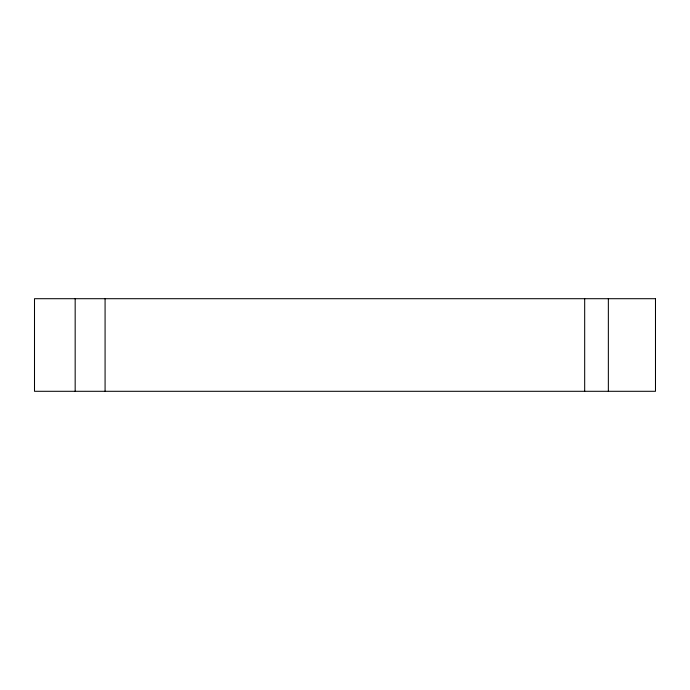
<?xml version="1.0" encoding="UTF-8"?>
<svg xmlns="http://www.w3.org/2000/svg" width="690" height="690" viewBox="0 0 690 690"><rect width="100%" height="100%" fill="white"/><g stroke="black" fill="none" stroke-linecap="round" stroke-linejoin="round"><path stroke-width="1.03" d="M608.356 298.701L608.356 391.299M584.68 298.701L584.68 391.299M105.078 298.701L105.078 391.299M75.167 298.701L75.167 391.299M655.5 298.701L34.5 298.701L34.5 391.299L655.483 391.299L655.483 298.701"/></g></svg>
